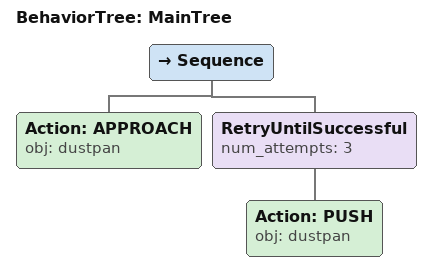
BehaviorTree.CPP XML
<root main_tree_to_execute="MainTree">
  <BehaviorTree ID="MainTree">
    <Sequence>
      <!-- Approach dustpan -->
      <Action ID="APPROACH" obj="dustpan" />
      <!-- Retry PUSH dustpan up to 3 attempts -->
      <RetryUntilSuccessful num_attempts="3">
        <!-- Push dustpan forward toward front edge of table -->
        <Action ID="PUSH" obj="dustpan" />
      </RetryUntilSuccessful>
    </Sequence>
  </BehaviorTree>
</root>
